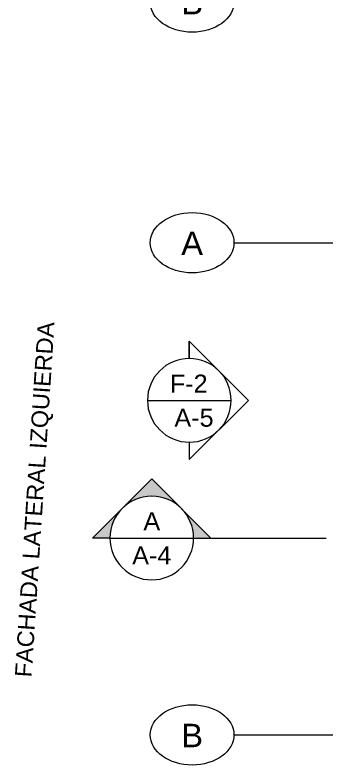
# Model space of a CAD drawing. Extents: x 98839 to 99031, y 101876 to 101926.
# Drawn here: x 98838.68 to 98843.34, y 101898.5 to 101909.7 of the extents above; entities that cross this region are included whole.
import ezdxf
from ezdxf.enums import TextEntityAlignment as Align

# ---------------------------------------------------------------- set-up
doc = ezdxf.new("R2010")
doc.units = 0
doc.header["$LTSCALE"] = 8
doc.header["$MEASUREMENT"] = 0
doc.linetypes.add('DASHDOTX2', pattern=[2, 1, -0.5, 0, -0.5])
doc.layers.get('0').update_dxf_attribs({"linetype": 'CONTINUOUS', "lineweight": 9})
for name, color, linetype, lineweight in [('A_ACHU-1', 253, 'CONTINUOUS', 0), ('A_EJES', 75, 'DASHDOTX2', 5), ('A_TEXT', 154, 'CONTINUOUS', 0), ('A_TEXT-IDEN', 5, 'CONTINUOUS', 18), ('A_TEXT-SIMB', 195, 'CONTINUOUS', 20)]:
    doc.layers.add(name, color=color, linetype=linetype, lineweight=lineweight)
doc.styles.add('ARIAL', font='arial.ttf')
doc.styles.add('DIM', font='arial.ttf')

# ---------------------------------------------------------------- blocks, each defined once
blk = doc.blocks.new('EJE')
at = {"layer": 'A_TEXT-SIMB'}
blk.add_ellipse((0, 0), major_axis=(-0.625, 0), ratio=0.72, dxfattribs=at)
at = {"layer": 'A_TEXT-IDEN', "style": 'ARIAL'}
blk.add_attdef('EJE', text='', height=0.35, dxfattribs=at).set_placement((0, -0.184), align=Align.CENTER)
blk = doc.blocks.new('FACHADA DETALLE E-')
at = {"layer": 'A_TEXT-SIMB'}
for p, q in [((0, 0), (0.4419, 0.4419)), ((0.4419, 0.3125), (0.4419, 0.4419)), ((0.4419, 0.4419), (0.4419, 0.3125)), ((0, 0), (0.4419, -0.4419)), ((0.7544, 0), (0.1294, 0)), ((0.4419, -0.3125), (0.4419, -0.4419)), ((0.4419, -0.3125), (0.4419, -0.4419))]:
    blk.add_line(p, q, dxfattribs=at)
blk.add_circle((0.4419, 0), 0.3125, dxfattribs=at)
at = {"layer": 'A_TEXT-IDEN', "style": 'ARIAL'}
for tag, p in [('FACHADA', (0.4419, 0.058)), ('DETALLE', (0.4419, -0.197))]:
    blk.add_attdef(tag, text='', height=0.1346, dxfattribs=at).set_placement(p, align=Align.CENTER)
blk = doc.blocks.new('*U101')
at = {"layer": 'A_ACHU-1'}
h = blk.add_hatch(color=256, dxfattribs=at)
h.paths.add_polyline_path([(0.6629, 0.221), (0.4419, 0.4419), (0.221, 0.221, -0.414214)])
h.paths.add_polyline_path([(0.6629, 0.221, -0.198912), (0.7544, 0), (0.8839, 0)])
h.paths.add_polyline_path([(0, 0), (0.1294, 0, -0.198912), (0.221, 0.221)])
at = {"layer": 'A_TEXT-SIMB'}
for p, q in [((0.4419, 0.4419), (0, 0)), ((0.4419, 0.4419), (0.8839, 0)), ((0.7544, 0), (0.1294, 0)), ((0.7544, 0), (0.8839, 0)), ((0.1294, 0), (-0.8599, 0)), ((0.1294, 0), (0, 0))]:
    blk.add_line(p, q, dxfattribs=at)
blk.add_circle((0.4419, 0), 0.3125, dxfattribs=at)
at = {"layer": 'A_TEXT-IDEN', "style": 'ARIAL'}
for tag, p in [('CORTE', (0.4419, 0.058)), ('DETALLE', (0.4419, -0.197))]:
    blk.add_attdef(tag, text='', height=0.1346, dxfattribs=at).set_placement(p, align=Align.CENTER)

msp = doc.modelspace()

# ---------------------------------------------------------------- linework, layer by layer
at = {"layer": 'A_EJES'}
for p, q in [((98841.95, 101906.299), (98874.955, 101906.299)), ((98841.95, 101898.949), (98874.955, 101898.949))]:
    msp.add_line(p, q, dxfattribs=at)

# ---------------------------------------------------------------- block references
for p, values in [((98841.325, 101909.893), {'EJE': 'B'}), ((98841.325, 101906.299), {'EJE': 'A'}), ((98841.325, 101898.949), {'EJE': 'B'})]:
    msp.add_blockref('EJE', p).add_auto_attribs(values)
ref = msp.add_blockref('FACHADA DETALLE E-', (98842.167, 101903.945), dxfattribs=dict(xscale=-2, yscale=2, zscale=2))
ref.add_attrib('FACHADA', 'F-2', dxfattribs={"layer": 'A_TEXT-IDEN', "height": 0.2692, "rotation": 360, "style": 'ARIAL'}).set_placement((98841.274, 101904.061), align=Align.CENTER)
ref.add_attrib('DETALLE', 'A-5', dxfattribs={"layer": 'A_TEXT-IDEN', "height": 0.2692, "rotation": 360, "style": 'ARIAL'}).set_placement((98841.353, 101903.551), align=Align.CENTER)
ref = msp.add_blockref('*U101', (98841.606, 101901.889), dxfattribs=dict(xscale=-2, yscale=2, zscale=2))
ref.add_attrib('DETALLE', 'A-4', dxfattribs={"layer": 'A_TEXT-IDEN', "height": 0.2692, "rotation": 360, "style": 'ARIAL'}).set_placement((98840.723, 101901.495), align=Align.CENTER)
ref.add_attrib('CORTE', 'A', dxfattribs={"layer": 'A_TEXT-IDEN', "height": 0.269, "rotation": 360, "style": 'ARIAL'}).set_placement((98840.723, 101902.005), align=Align.CENTER)

# ---------------------------------------------------------------- texts
at = {"layer": 'A_TEXT', "style": 'DIM'}
msp.add_text('FACHADA LATERAL IZQUIERDA', height=0.25, rotation=86.3035, dxfattribs=at).set_placement((98838.928, 101899.804))

doc.saveas('drawing.dxf')
